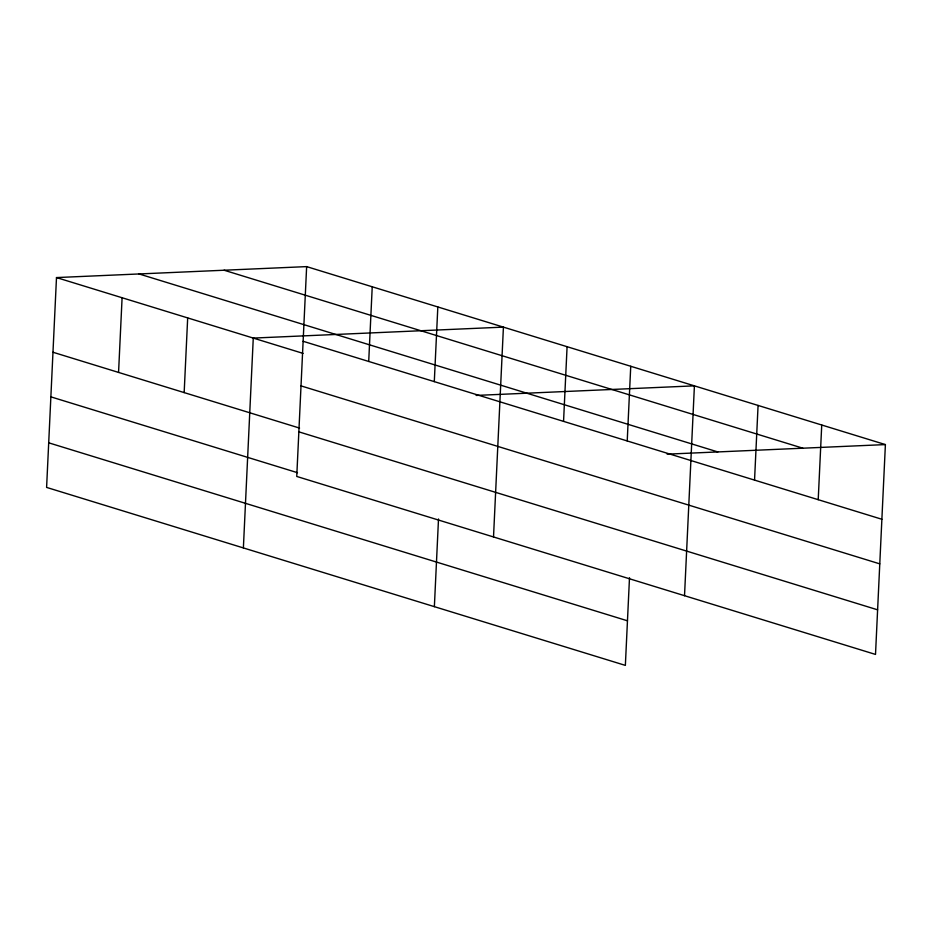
<?xml version="1.0" encoding="UTF-8"?>
<svg xmlns="http://www.w3.org/2000/svg" width="932" height="932" viewBox="0 0 932 932"><rect width="100%" height="100%" fill="white"/><g stroke="black" fill="none" stroke-linecap="round" stroke-linejoin="round"><path stroke-width="1.4" d="M306.64 266.61L296.749 476.45L875.509 654.427L885.4 444.587L306.64 266.61L56.491 277.573L46.6 487.413L625.36 665.39L629.496 577.712M118.562 372.427L122.092 297.739M184.163 392.593L187.681 317.917M243.38 547.934L253.271 338.083L503.42 327.12L493.517 536.96M368.711 361.453L372.229 286.776M434.3 381.619L437.83 306.943M434.37 606.662L438.506 518.973M563.557 421.369L567.087 346.692M627.224 440.952L630.743 366.276M684.519 595.699L694.41 385.848L476.124 395.424M754.547 480.108L758.077 405.432M818.214 499.68L821.733 425.004M667.114 454.152L885.4 444.587M224.088 270.222L802.848 448.199M139.043 273.95L717.803 451.927M303.121 341.287L881.882 519.264M56.491 277.573L303.098 353.403M301.013 385.883L879.773 563.86M52.973 352.249L299.58 428.091M298.846 431.842L877.606 609.819M50.876 396.857L297.471 472.687M48.709 442.817L627.457 620.794"/></g></svg>
